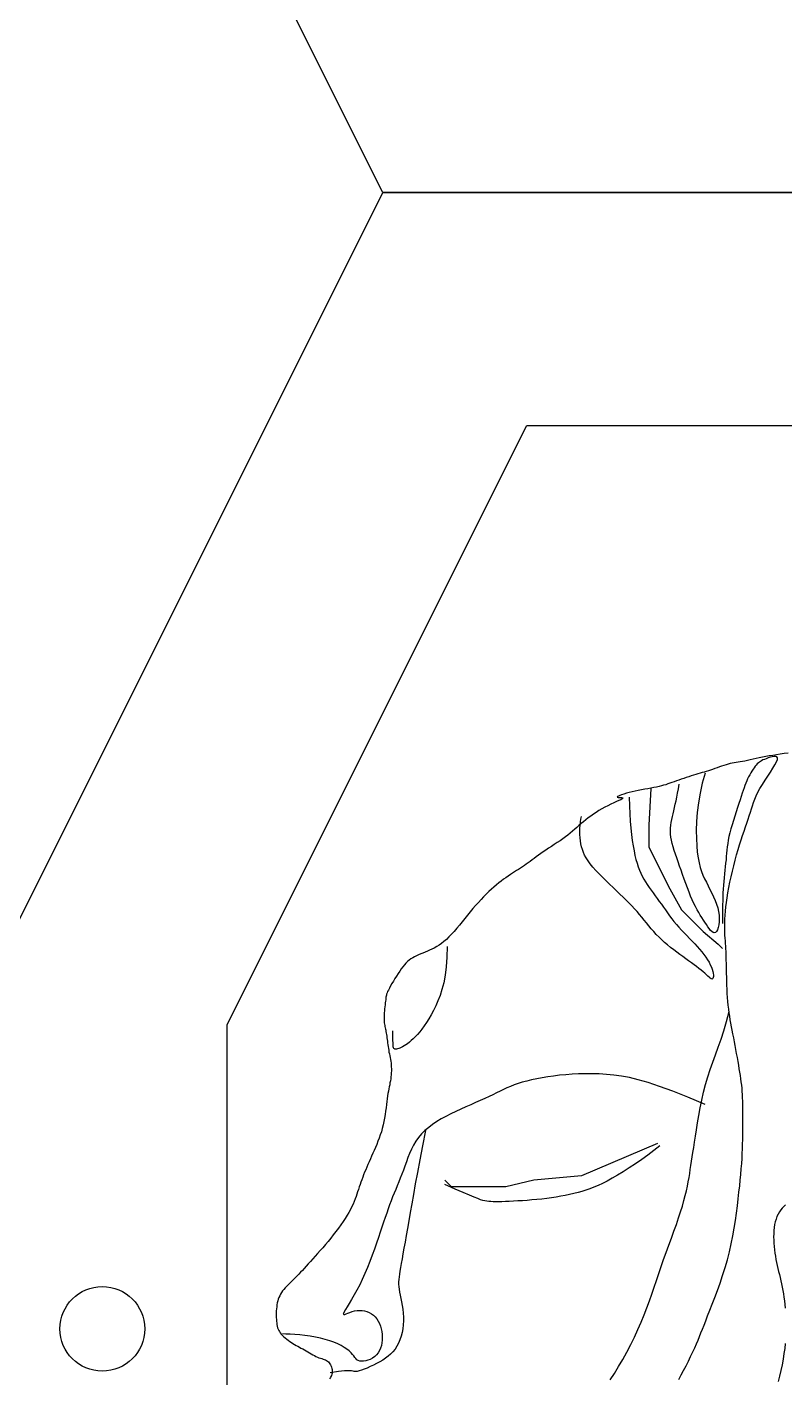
# Model space of a CAD drawing. Extents: x 377 to 3679, y 2766 to 6385.
# Drawn here: x 2041 to 2138.5, y 4378.4 to 4552.4 of the extents above; entities that cross this region are included whole.
import ezdxf

# ---------------------------------------------------------------- set-up
doc = ezdxf.new("R2010")
doc.units = 0
doc.header["$MEASUREMENT"] = 0
doc.layers.add('3', color=3, linetype='CONTINUOUS')
doc.layers.add('7', color=7, linetype='CONTINUOUS')

msp = doc.modelspace()

# ---------------------------------------------------------------- linework, layer by layer
at = {"layer": '3'}
for points in [[(2138.93, 4458.89), (2138.42, 4458.82), (2137.92, 4458.75), (2137.44, 4458.68), (2136.98, 4458.6), (2136.52, 4458.52), (2136.08, 4458.44), (2135.64, 4458.35), (2135.22, 4458.26), (2134.82, 4458.18), (2134.43, 4458.09), (2134.06, 4458.01), (2133.71, 4457.94), (2133.38, 4457.87), (2133.07, 4457.81), (2132.78, 4457.76), (2132.51, 4457.72), (2132.25, 4457.67), (2131.99, 4457.63), (2131.74, 4457.58), (2131.48, 4457.53), (2131.22, 4457.46), (2130.95, 4457.38), (2130.67, 4457.29), (2130.38, 4457.2), (2130.1, 4457.1), (2129.81, 4456.99), (2129.52, 4456.89), (2129.23, 4456.79), (2128.95, 4456.7), (2128.68, 4456.61), (2128.41, 4456.52), (2128.14, 4456.44), (2127.88, 4456.37), (2127.61, 4456.29), (2127.34, 4456.21), (2127.06, 4456.13), (2126.76, 4456.04), (2126.46, 4455.94), (2126.15, 4455.84), (2125.83, 4455.74), (2125.51, 4455.63), (2125.19, 4455.52), (2124.88, 4455.41), (2124.57, 4455.3), (2124.28, 4455.19), (2124, 4455.09), (2123.73, 4455), (2123.46, 4454.91), (2123.19, 4454.82), (2122.92, 4454.74), (2122.64, 4454.66), (2122.33, 4454.58), (2122.01, 4454.51), (2121.66, 4454.44), (2121.28, 4454.37), (2120.89, 4454.3), (2120.49, 4454.23), (2120.08, 4454.16), (2119.67, 4454.08), (2119.26, 4454), (2118.87, 4453.91), (2118.49, 4453.82), (2118.13, 4453.72), (2117.81, 4453.62), (2117.52, 4453.52), (2117.29, 4453.43), (2117.11, 4453.35), (2116.99, 4453.28), (2116.95, 4453.23), (2116.99, 4453.2), (2117.09, 4453.18), (2117.22, 4453.17), (2117.37, 4453.17), (2117.52, 4453.16), (2117.63, 4453.14), (2117.7, 4453.11), (2117.69, 4453.07), (2117.6, 4452.99), (2117.42, 4452.89), (2117.17, 4452.77), (2116.87, 4452.64), (2116.52, 4452.48), (2116.15, 4452.31), (2115.76, 4452.12), (2115.37, 4451.92), (2114.98, 4451.71), (2114.61, 4451.49), (2114.25, 4451.26), (2113.9, 4451.03), (2113.56, 4450.79), (2113.23, 4450.55), (2112.91, 4450.31), (2112.61, 4450.06), (2112.32, 4449.82), (2112.03, 4449.57), (2111.76, 4449.33), (2111.48, 4449.08), (2111.2, 4448.83), (2110.91, 4448.59), (2110.6, 4448.34), (2110.29, 4448.1), (2109.95, 4447.85), (2109.6, 4447.61), (2109.23, 4447.36), (2108.86, 4447.12), (2108.5, 4446.88), (2108.13, 4446.65), (2107.78, 4446.41), (2107.44, 4446.19), (2107.13, 4445.96), (2106.83, 4445.75), (2106.54, 4445.54), (2106.27, 4445.33), (2106.01, 4445.13), (2105.75, 4444.94), (2105.5, 4444.75), (2105.26, 4444.58), (2105.01, 4444.41), (2104.76, 4444.24), (2104.52, 4444.08), (2104.26, 4443.92), (2104.01, 4443.76), (2103.75, 4443.59), (2103.48, 4443.42), (2103.21, 4443.24), (2102.93, 4443.05), (2102.64, 4442.85), (2102.34, 4442.64), (2102.04, 4442.41), (2101.74, 4442.17), (2101.42, 4441.92), (2101.1, 4441.64), (2100.78, 4441.36), (2100.45, 4441.05), (2100.11, 4440.73), (2099.77, 4440.39), (2099.43, 4440.03), (2099.09, 4439.66), (2098.74, 4439.28), (2098.39, 4438.88), (2098.04, 4438.46), (2097.69, 4438.04), (2097.35, 4437.61), (2097, 4437.17), (2096.66, 4436.75), (2096.31, 4436.33), (2095.98, 4435.93), (2095.64, 4435.56), (2095.31, 4435.22), (2094.98, 4434.91), (2094.66, 4434.63), (2094.35, 4434.38), (2094.04, 4434.16), (2093.73, 4433.97), (2093.42, 4433.79), (2093.12, 4433.64), (2092.82, 4433.5), (2092.53, 4433.37), (2092.24, 4433.25), (2091.95, 4433.14), (2091.67, 4433.03), (2091.4, 4432.92), (2091.13, 4432.8), (2090.88, 4432.68), (2090.64, 4432.54), (2090.41, 4432.39), (2090.19, 4432.22), (2089.98, 4432.04), (2089.77, 4431.83), (2089.57, 4431.61), (2089.37, 4431.37), (2089.17, 4431.11), (2088.97, 4430.82), (2088.76, 4430.51), (2088.56, 4430.19), (2088.35, 4429.86), (2088.15, 4429.53), (2087.97, 4429.22), (2087.8, 4428.91), (2087.65, 4428.64), (2087.52, 4428.39), (2087.42, 4428.19), (2087.35, 4428.01), (2087.29, 4427.86), (2087.25, 4427.72), (2087.22, 4427.59), (2087.2, 4427.46), (2087.19, 4427.31), (2087.17, 4427.14), (2087.14, 4426.94), (2087.12, 4426.72), (2087.09, 4426.47), (2087.06, 4426.22), (2087.03, 4425.97), (2087, 4425.71), (2086.98, 4425.46), (2086.97, 4425.23), (2086.96, 4425.01), (2086.95, 4424.82), (2086.95, 4424.63), (2086.96, 4424.46), (2086.97, 4424.3), (2086.99, 4424.15), (2087.01, 4424), (2087.04, 4423.84), (2087.07, 4423.69), (2087.1, 4423.53), (2087.13, 4423.37), (2087.17, 4423.2), (2087.2, 4423.03), (2087.24, 4422.84), (2087.27, 4422.65), (2087.3, 4422.45), (2087.33, 4422.24), (2087.36, 4422.03), (2087.39, 4421.8), (2087.42, 4421.57), (2087.44, 4421.34), (2087.48, 4421.1), (2087.51, 4420.86), (2087.55, 4420.63), (2087.59, 4420.39), (2087.64, 4420.16), (2087.69, 4419.93), (2087.73, 4419.69), (2087.78, 4419.46), (2087.82, 4419.22), (2087.85, 4418.99), (2087.88, 4418.74), (2087.89, 4418.49), (2087.9, 4418.24), (2087.9, 4417.99), (2087.88, 4417.73), (2087.86, 4417.47), (2087.84, 4417.21), (2087.81, 4416.95), (2087.77, 4416.7), (2087.72, 4416.44), (2087.68, 4416.18), (2087.63, 4415.92), (2087.57, 4415.65), (2087.52, 4415.37), (2087.46, 4415.07), (2087.41, 4414.75), (2087.36, 4414.4), (2087.31, 4414.03), (2087.26, 4413.64), (2087.21, 4413.22), (2087.15, 4412.79), (2087.09, 4412.35), (2087.02, 4411.91), (2086.93, 4411.46), (2086.84, 4411.02), (2086.73, 4410.58), (2086.61, 4410.15), (2086.47, 4409.73), (2086.33, 4409.32), (2086.17, 4408.91), (2086.02, 4408.52), (2085.85, 4408.13), (2085.69, 4407.74), (2085.53, 4407.37), (2085.36, 4407), (2085.2, 4406.64), (2085.05, 4406.29), (2084.89, 4405.94), (2084.74, 4405.6), (2084.6, 4405.26), (2084.46, 4404.93), (2084.33, 4404.61), (2084.21, 4404.29), (2084.09, 4403.97), (2083.98, 4403.66), (2083.87, 4403.34), (2083.77, 4403.04), (2083.66, 4402.73), (2083.56, 4402.42), (2083.46, 4402.11), (2083.35, 4401.8), (2083.24, 4401.49), (2083.11, 4401.17), (2082.97, 4400.84), (2082.82, 4400.5), (2082.64, 4400.14), (2082.44, 4399.77), (2082.21, 4399.39), (2081.96, 4398.98), (2081.68, 4398.57), (2081.39, 4398.15), (2081.08, 4397.72), (2080.76, 4397.29), (2080.42, 4396.87), (2080.09, 4396.44), (2079.75, 4396.03), (2079.41, 4395.62), (2079.07, 4395.22), (2078.74, 4394.84), (2078.41, 4394.47), (2078.09, 4394.11), (2077.79, 4393.77), (2077.49, 4393.44), (2077.21, 4393.13), (2076.95, 4392.84), (2076.69, 4392.56), (2076.45, 4392.3), (2076.21, 4392.05), (2075.98, 4391.8), (2075.75, 4391.57), (2075.52, 4391.34), (2075.3, 4391.12), (2075.08, 4390.9), (2074.86, 4390.68), (2074.65, 4390.47), (2074.44, 4390.26), (2074.25, 4390.06), (2074.07, 4389.85), (2073.91, 4389.65), (2073.77, 4389.44), (2073.64, 4389.24), (2073.53, 4389.03), (2073.43, 4388.81), (2073.35, 4388.59), (2073.28, 4388.36), (2073.22, 4388.12), (2073.17, 4387.87), (2073.14, 4387.61), (2073.11, 4387.34), (2073.09, 4387.07), (2073.09, 4386.79), (2073.08, 4386.51), (2073.09, 4386.25), (2073.1, 4385.99), (2073.12, 4385.74), (2073.14, 4385.52), (2073.17, 4385.31), (2073.21, 4385.11), (2073.26, 4384.92), (2073.33, 4384.74), (2073.4, 4384.57), (2073.5, 4384.41), (2073.61, 4384.24), (2073.74, 4384.08), (2073.9, 4383.92), (2074.06, 4383.76), (2074.24, 4383.6), (2074.43, 4383.44), (2074.63, 4383.3), (2074.83, 4383.15), (2075.03, 4383.01), (2075.24, 4382.89), (2075.44, 4382.76), (2075.65, 4382.64), (2075.86, 4382.53), (2076.06, 4382.41), (2076.27, 4382.3), (2076.49, 4382.18), (2076.7, 4382.06), (2076.92, 4381.93), (2077.13, 4381.81), (2077.35, 4381.68), (2077.57, 4381.55), (2077.78, 4381.43), (2077.99, 4381.32), (2078.2, 4381.22), (2078.39, 4381.13), (2078.58, 4381.06), (2078.77, 4380.99), (2078.94, 4380.94), (2079.11, 4380.88), (2079.26, 4380.83), (2079.41, 4380.77), (2079.55, 4380.7), (2079.68, 4380.61), (2079.8, 4380.51), (2079.9, 4380.4), (2080, 4380.27), (2080.08, 4380.13), (2080.15, 4379.98), (2080.21, 4379.83), (2080.25, 4379.68), (2080.28, 4379.52), (2080.29, 4379.37), (2080.29, 4379.22), (2080.27, 4379.07), (2080.24, 4378.92), (2080.19, 4378.78), (2080.13, 4378.63), (2080.05, 4378.49), (2079.95, 4378.35)], [(2124.88, 4378.26), (2125.19, 4378.83), (2125.5, 4379.42), (2125.81, 4380.02), (2126.11, 4380.63), (2126.4, 4381.22), (2126.68, 4381.8), (2126.92, 4382.34), (2127.15, 4382.84), (2127.35, 4383.32), (2127.54, 4383.78), (2127.73, 4384.24), (2127.92, 4384.73), (2128.12, 4385.25), (2128.34, 4385.82), (2128.59, 4386.46), (2128.87, 4387.17), (2129.19, 4387.96), (2129.51, 4388.81), (2129.85, 4389.71), (2130.19, 4390.66), (2130.52, 4391.64), (2130.84, 4392.65), (2131.13, 4393.66), (2131.39, 4394.69), (2131.62, 4395.71), (2131.83, 4396.73), (2132, 4397.73), (2132.16, 4398.72), (2132.3, 4399.68), (2132.42, 4400.61), (2132.53, 4401.5), (2132.62, 4402.35), (2132.71, 4403.16), (2132.79, 4403.93), (2132.86, 4404.66), (2132.92, 4405.37), (2132.97, 4406.05), (2133.01, 4406.7), (2133.05, 4407.34), (2133.07, 4407.95), (2133.09, 4408.55), (2133.11, 4409.13), (2133.12, 4409.7), (2133.12, 4410.24), (2133.13, 4410.77), (2133.13, 4411.29), (2133.13, 4411.79), (2133.13, 4412.27), (2133.13, 4412.74), (2133.12, 4413.2), (2133.12, 4413.64), (2133.11, 4414.08), (2133.09, 4414.51), (2133.07, 4414.92), (2133.05, 4415.34), (2133.01, 4415.74), (2132.97, 4416.15), (2132.92, 4416.56), (2132.87, 4416.97), (2132.8, 4417.39), (2132.74, 4417.82), (2132.66, 4418.26), (2132.58, 4418.72), (2132.5, 4419.2), (2132.41, 4419.7), (2132.32, 4420.2), (2132.22, 4420.72), (2132.13, 4421.23), (2132.03, 4421.74), (2131.94, 4422.24), (2131.84, 4422.73), (2131.75, 4423.21), (2131.67, 4423.67), (2131.58, 4424.12), (2131.5, 4424.56), (2131.43, 4425.01), (2131.36, 4425.47), (2131.3, 4425.94), (2131.24, 4426.42), (2131.2, 4426.92), (2131.15, 4427.43), (2131.12, 4427.96), (2131.09, 4428.48), (2131.07, 4429.01), (2131.05, 4429.53), (2131.04, 4430.03), (2131.02, 4430.51), (2131.02, 4430.97), (2131.01, 4431.4), (2131, 4431.82), (2130.99, 4432.22), (2130.98, 4432.6), (2130.97, 4432.97), (2130.96, 4433.33), (2130.94, 4433.68), (2130.92, 4434.02), (2130.89, 4434.37), (2130.87, 4434.71), (2130.84, 4435.07), (2130.82, 4435.43), (2130.8, 4435.81), (2130.78, 4436.2), (2130.78, 4436.62), (2130.78, 4437.06), (2130.8, 4437.52), (2130.83, 4438.01), (2130.87, 4438.53), (2130.93, 4439.08), (2131, 4439.66), (2131.09, 4440.26), (2131.19, 4440.9), (2131.31, 4441.57), (2131.45, 4442.26), (2131.6, 4442.96), (2131.77, 4443.68), (2131.94, 4444.39), (2132.12, 4445.1), (2132.31, 4445.79), (2132.5, 4446.46), (2132.7, 4447.1), (2132.9, 4447.71), (2133.09, 4448.29), (2133.28, 4448.85), (2133.46, 4449.38), (2133.64, 4449.88), (2133.8, 4450.37), (2133.95, 4450.83), (2134.09, 4451.27), (2134.22, 4451.7), (2134.35, 4452.12), (2134.49, 4452.54), (2134.65, 4452.96), (2134.84, 4453.4), (2135.06, 4453.86), (2135.32, 4454.35), (2135.63, 4454.86), (2135.97, 4455.4), (2136.32, 4455.93), (2136.66, 4456.45), (2136.98, 4456.94), (2137.25, 4457.38), (2137.45, 4457.76), (2137.56, 4458.06), (2137.57, 4458.27), (2137.49, 4458.4), (2137.34, 4458.46), (2137.13, 4458.46), (2136.89, 4458.42), (2136.63, 4458.35), (2136.36, 4458.26), (2136.11, 4458.17), (2135.89, 4458.08), (2135.7, 4458), (2135.53, 4457.91), (2135.38, 4457.82), (2135.24, 4457.72), (2135.11, 4457.62), (2134.98, 4457.49), (2134.85, 4457.35), (2134.72, 4457.19), (2134.57, 4457), (2134.43, 4456.8), (2134.28, 4456.58), (2134.14, 4456.34), (2134, 4456.1), (2133.86, 4455.84), (2133.73, 4455.58), (2133.61, 4455.31), (2133.5, 4455.03), (2133.39, 4454.73), (2133.29, 4454.42), (2133.17, 4454.08), (2133.05, 4453.71), (2132.92, 4453.31), (2132.78, 4452.87), (2132.62, 4452.39), (2132.44, 4451.88), (2132.26, 4451.34), (2132.08, 4450.79), (2131.9, 4450.23), (2131.73, 4449.67), (2131.57, 4449.13), (2131.44, 4448.62), (2131.33, 4448.13), (2131.24, 4447.67), (2131.17, 4447.23), (2131.11, 4446.81), (2131.06, 4446.4), (2131.02, 4445.99), (2130.98, 4445.57), (2130.95, 4445.15), (2130.9, 4444.71), (2130.86, 4444.26), (2130.81, 4443.8), (2130.76, 4443.33), (2130.71, 4442.85), (2130.67, 4442.36), (2130.62, 4441.87), (2130.59, 4441.38), (2130.56, 4440.89), (2130.54, 4440.39), (2130.53, 4439.88), (2130.52, 4439.36), (2130.51, 4438.81), (2130.51, 4438.23), (2130.51, 4437.62), (2130.51, 4436.96)], [(2128.28, 4456.29), (2127.9, 4455.02), (2127.61, 4453.75), (2127.4, 4452.49), (2127.25, 4451.25), (2127.17, 4450.07), (2127.13, 4448.94), (2127.14, 4447.9), (2127.19, 4446.95), (2127.26, 4446.12), (2127.36, 4445.39), (2127.49, 4444.75), (2127.64, 4444.17), (2127.81, 4443.65), (2127.99, 4443.17), (2128.2, 4442.71), (2128.42, 4442.26), (2128.65, 4441.8), (2128.89, 4441.34), (2129.12, 4440.87), (2129.35, 4440.4), (2129.56, 4439.92), (2129.74, 4439.45), (2129.89, 4438.97), (2130, 4438.5), (2130.06, 4438.03), (2130.08, 4437.58), (2130.07, 4437.16), (2130.02, 4436.77), (2129.94, 4436.43), (2129.84, 4436.15), (2129.71, 4435.94), (2129.58, 4435.81), (2129.44, 4435.76), (2129.28, 4435.8), (2129.13, 4435.91), (2128.96, 4436.07), (2128.79, 4436.29), (2128.61, 4436.54), (2128.42, 4436.81), (2128.23, 4437.11), (2128.04, 4437.4), (2127.84, 4437.71), (2127.64, 4438.03), (2127.44, 4438.37), (2127.23, 4438.73), (2127.02, 4439.12), (2126.81, 4439.53), (2126.6, 4439.99), (2126.39, 4440.47), (2126.19, 4440.99), (2125.98, 4441.54), (2125.77, 4442.1), (2125.57, 4442.67), (2125.37, 4443.24), (2125.17, 4443.8), (2124.98, 4444.35), (2124.79, 4444.88), (2124.61, 4445.39), (2124.44, 4445.88), (2124.28, 4446.35), (2124.14, 4446.8), (2124.02, 4447.24), (2123.93, 4447.66), (2123.86, 4448.07), (2123.82, 4448.46), (2123.81, 4448.85), (2123.83, 4449.22), (2123.86, 4449.59), (2123.91, 4449.96), (2123.98, 4450.33), (2124.05, 4450.71), (2124.14, 4451.09), (2124.23, 4451.47), (2124.32, 4451.88), (2124.42, 4452.3), (2124.52, 4452.75), (2124.62, 4453.22), (2124.72, 4453.74), (2124.83, 4454.29), (2124.93, 4454.9)], [(2121.3, 4454.34), (2121.02, 4449.6), (2121.02, 4446.81), (2123.53, 4441.8), (2125.21, 4438.73), (2128, 4435.94), (2129.95, 4434.27), (2130.51, 4433.72)], [(2118.51, 4453.22), (2118.52, 4452.11), (2118.56, 4451.08), (2118.62, 4450.11), (2118.69, 4449.22), (2118.78, 4448.4), (2118.88, 4447.64), (2119, 4446.94), (2119.12, 4446.3), (2119.24, 4445.72), (2119.37, 4445.19), (2119.51, 4444.7), (2119.66, 4444.25), (2119.82, 4443.83), (2119.99, 4443.43), (2120.17, 4443.05), (2120.37, 4442.68), (2120.59, 4442.32), (2120.82, 4441.96), (2121.07, 4441.6), (2121.32, 4441.24), (2121.58, 4440.88), (2121.84, 4440.52), (2122.11, 4440.16), (2122.37, 4439.8), (2122.63, 4439.43), (2122.89, 4439.06), (2123.15, 4438.69), (2123.41, 4438.31), (2123.68, 4437.94), (2123.96, 4437.57), (2124.25, 4437.19), (2124.56, 4436.83), (2124.88, 4436.46), (2125.21, 4436.1), (2125.56, 4435.75), (2125.91, 4435.39), (2126.25, 4435.04), (2126.6, 4434.69), (2126.93, 4434.34), (2127.26, 4433.99), (2127.56, 4433.65), (2127.85, 4433.3), (2128.11, 4432.96), (2128.35, 4432.62), (2128.57, 4432.29), (2128.77, 4431.96), (2128.93, 4431.65), (2129.07, 4431.35), (2129.18, 4431.06), (2129.25, 4430.79), (2129.31, 4430.54), (2129.33, 4430.32), (2129.33, 4430.13), (2129.31, 4429.98), (2129.27, 4429.87), (2129.21, 4429.81), (2129.13, 4429.8), (2129.03, 4429.84), (2128.92, 4429.92), (2128.78, 4430.03), (2128.62, 4430.18), (2128.44, 4430.35), (2128.23, 4430.54), (2128, 4430.74), (2127.74, 4430.96), (2127.46, 4431.18), (2127.16, 4431.41), (2126.84, 4431.65), (2126.5, 4431.9), (2126.14, 4432.15), (2125.77, 4432.42), (2125.39, 4432.69), (2125.01, 4432.98), (2124.61, 4433.27), (2124.22, 4433.57), (2123.83, 4433.88), (2123.44, 4434.2), (2123.05, 4434.52), (2122.68, 4434.86), (2122.33, 4435.2), (2121.98, 4435.55), (2121.66, 4435.91), (2121.34, 4436.28), (2121.03, 4436.65), (2120.73, 4437.02), (2120.43, 4437.39), (2120.12, 4437.76), (2119.81, 4438.13), (2119.5, 4438.49), (2119.17, 4438.85), (2118.83, 4439.22), (2118.47, 4439.58), (2118.1, 4439.96), (2117.71, 4440.34), (2117.31, 4440.74), (2116.88, 4441.15), (2116.44, 4441.57), (2115.98, 4442.01), (2115.52, 4442.46), (2115.06, 4442.91), (2114.62, 4443.35), (2114.21, 4443.79), (2113.83, 4444.22), (2113.49, 4444.63), (2113.2, 4445.02), (2112.96, 4445.39), (2112.76, 4445.76), (2112.6, 4446.11), (2112.47, 4446.47), (2112.37, 4446.83), (2112.29, 4447.2), (2112.23, 4447.58), (2112.19, 4447.98), (2112.16, 4448.39), (2112.14, 4448.81), (2112.15, 4449.23), (2112.17, 4449.63), (2112.21, 4450.02), (2112.28, 4450.38), (2112.37, 4450.71)], [(2095.07, 4433.99), (2095.04, 4432.61), (2094.95, 4431.39), (2094.81, 4430.3), (2094.63, 4429.33), (2094.41, 4428.47), (2094.16, 4427.69), (2093.89, 4426.99), (2093.61, 4426.35), (2093.32, 4425.76), (2093.02, 4425.2), (2092.72, 4424.68), (2092.43, 4424.2), (2092.13, 4423.76), (2091.83, 4423.36), (2091.54, 4422.99), (2091.26, 4422.66), (2090.98, 4422.36), (2090.72, 4422.1), (2090.46, 4421.87), (2090.22, 4421.66), (2089.98, 4421.48), (2089.76, 4421.33), (2089.55, 4421.19), (2089.35, 4421.08), (2089.17, 4420.99), (2089, 4420.91), (2088.84, 4420.85), (2088.7, 4420.8), (2088.57, 4420.78), (2088.46, 4420.77), (2088.36, 4420.78), (2088.28, 4420.8), (2088.22, 4420.85), (2088.18, 4420.93), (2088.14, 4421.06), (2088.12, 4421.27), (2088.11, 4421.56), (2088.1, 4421.95), (2088.1, 4422.47), (2088.1, 4423.13)], [(2116.04, 4378.2), (2116.59, 4379.03), (2117.13, 4379.91), (2117.66, 4380.82), (2118.18, 4381.77), (2118.69, 4382.74), (2119.17, 4383.71), (2119.62, 4384.68), (2120.04, 4385.63), (2120.43, 4386.56), (2120.78, 4387.46), (2121.1, 4388.36), (2121.41, 4389.24), (2121.71, 4390.12), (2122, 4391), (2122.3, 4391.88), (2122.6, 4392.78), (2122.92, 4393.69), (2123.26, 4394.61), (2123.59, 4395.54), (2123.93, 4396.45), (2124.25, 4397.35), (2124.56, 4398.21), (2124.85, 4399.05), (2125.11, 4399.84), (2125.34, 4400.58), (2125.54, 4401.28), (2125.71, 4401.93), (2125.85, 4402.55), (2125.98, 4403.13), (2126.09, 4403.69), (2126.19, 4404.24), (2126.28, 4404.76), (2126.36, 4405.28), (2126.44, 4405.81), (2126.53, 4406.34), (2126.61, 4406.9), (2126.7, 4407.49), (2126.8, 4408.13), (2126.9, 4408.82), (2127.02, 4409.57), (2127.15, 4410.4), (2127.29, 4411.29), (2127.46, 4412.24), (2127.64, 4413.21), (2127.84, 4414.21), (2128.07, 4415.22), (2128.32, 4416.22), (2128.6, 4417.2), (2128.91, 4418.16), (2129.25, 4419.1), (2129.6, 4420.05), (2129.96, 4421.03), (2130.32, 4422.05), (2130.68, 4423.15), (2131.02, 4424.34), (2131.35, 4425.63)], [(2128.28, 4413.65), (2126.03, 4414.6), (2124.09, 4415.37), (2122.41, 4415.99), (2120.95, 4416.47), (2119.67, 4416.84), (2118.53, 4417.11), (2117.49, 4417.3), (2116.51, 4417.44), (2115.56, 4417.53), (2114.64, 4417.59), (2113.73, 4417.62), (2112.85, 4417.62), (2111.99, 4417.6), (2111.15, 4417.56), (2110.33, 4417.49), (2109.54, 4417.41), (2108.76, 4417.32), (2108.01, 4417.21), (2107.29, 4417.09), (2106.6, 4416.96), (2105.94, 4416.82), (2105.32, 4416.67), (2104.73, 4416.51), (2104.19, 4416.34), (2103.68, 4416.17), (2103.21, 4415.98), (2102.77, 4415.78), (2102.33, 4415.58), (2101.89, 4415.36), (2101.44, 4415.14), (2100.97, 4414.91), (2100.47, 4414.67), (2099.92, 4414.42), (2099.34, 4414.17), (2098.74, 4413.9), (2098.11, 4413.63), (2097.47, 4413.34), (2096.82, 4413.05), (2096.17, 4412.75), (2095.54, 4412.44), (2094.92, 4412.12), (2094.32, 4411.79), (2093.75, 4411.45), (2093.21, 4411.09), (2092.7, 4410.71), (2092.22, 4410.31), (2091.79, 4409.88), (2091.4, 4409.42), (2091.06, 4408.94), (2090.75, 4408.43), (2090.49, 4407.9), (2090.25, 4407.36), (2090.03, 4406.82), (2089.83, 4406.27), (2089.64, 4405.73), (2089.45, 4405.2), (2089.25, 4404.68), (2089.05, 4404.18), (2088.86, 4403.69), (2088.66, 4403.2), (2088.45, 4402.72), (2088.26, 4402.24), (2088.06, 4401.75), (2087.86, 4401.25), (2087.67, 4400.74), (2087.49, 4400.21), (2087.3, 4399.66), (2087.1, 4399.09), (2086.9, 4398.49), (2086.69, 4397.86), (2086.47, 4397.21), (2086.24, 4396.51), (2085.98, 4395.78), (2085.72, 4395.02), (2085.43, 4394.24), (2085.13, 4393.45), (2084.82, 4392.67), (2084.5, 4391.89), (2084.16, 4391.14), (2083.82, 4390.43), (2083.47, 4389.75), (2083.12, 4389.13), (2082.78, 4388.56), (2082.48, 4388.05), (2082.2, 4387.61), (2081.98, 4387.25), (2081.82, 4386.96), (2081.73, 4386.76), (2081.71, 4386.64), (2081.77, 4386.61), (2081.9, 4386.63), (2082.08, 4386.69), (2082.31, 4386.79), (2082.57, 4386.89), (2082.86, 4387), (2083.17, 4387.08), (2083.49, 4387.13), (2083.81, 4387.15), (2084.13, 4387.13), (2084.45, 4387.08), (2084.76, 4386.99), (2085.05, 4386.87), (2085.33, 4386.72), (2085.59, 4386.52), (2085.82, 4386.3), (2086.02, 4386.04), (2086.2, 4385.76), (2086.35, 4385.45), (2086.48, 4385.12), (2086.58, 4384.78), (2086.65, 4384.43), (2086.7, 4384.06), (2086.72, 4383.7), (2086.72, 4383.33), (2086.68, 4382.97), (2086.61, 4382.62), (2086.52, 4382.28), (2086.38, 4381.97), (2086.21, 4381.68), (2086, 4381.42), (2085.76, 4381.19), (2085.49, 4381), (2085.19, 4380.84), (2084.89, 4380.72), (2084.6, 4380.64), (2084.31, 4380.6), (2084.05, 4380.59), (2083.82, 4380.63), (2083.63, 4380.7), (2083.47, 4380.8), (2083.33, 4380.94), (2083.2, 4381.1), (2083.06, 4381.29), (2082.9, 4381.49), (2082.71, 4381.7), (2082.47, 4381.93), (2082.18, 4382.15), (2081.84, 4382.38), (2081.44, 4382.61), (2081, 4382.83), (2080.5, 4383.04), (2079.97, 4383.24), (2079.39, 4383.42), (2078.77, 4383.58), (2078.12, 4383.71), (2077.45, 4383.83), (2076.77, 4383.92), (2076.1, 4383.99), (2075.46, 4384.04), (2074.87, 4384.08), (2074.33, 4384.1), (2073.87, 4384.11)], [(2092.28, 4410.31), (2091.89, 4408.32), (2091.54, 4406.52), (2091.24, 4404.89), (2090.97, 4403.42), (2090.73, 4402.08), (2090.52, 4400.86), (2090.32, 4399.74), (2090.14, 4398.69), (2089.97, 4397.71), (2089.81, 4396.8), (2089.66, 4395.94), (2089.52, 4395.15), (2089.39, 4394.43), (2089.27, 4393.77), (2089.17, 4393.18), (2089.07, 4392.66), (2088.99, 4392.2), (2088.93, 4391.8), (2088.88, 4391.45), (2088.84, 4391.12), (2088.82, 4390.82), (2088.83, 4390.51), (2088.85, 4390.2), (2088.89, 4389.87), (2088.95, 4389.5), (2089.03, 4389.11), (2089.11, 4388.68), (2089.2, 4388.24), (2089.29, 4387.77), (2089.36, 4387.29), (2089.41, 4386.79), (2089.45, 4386.29), (2089.45, 4385.79), (2089.42, 4385.28), (2089.36, 4384.78), (2089.27, 4384.29), (2089.15, 4383.81), (2089, 4383.36), (2088.82, 4382.93), (2088.61, 4382.53), (2088.37, 4382.16), (2088.1, 4381.83), (2087.8, 4381.52), (2087.48, 4381.24), (2087.14, 4380.98), (2086.78, 4380.74), (2086.4, 4380.51), (2086, 4380.3), (2085.6, 4380.1), (2085.19, 4379.91), (2084.79, 4379.73), (2084.41, 4379.58), (2084.07, 4379.45), (2083.76, 4379.35), (2083.51, 4379.28), (2083.33, 4379.26), (2083.21, 4379.26), (2083.11, 4379.3), (2082.99, 4379.34), (2082.78, 4379.37), (2082.42, 4379.38), (2081.88, 4379.35), (2081.09, 4379.26), (2080.01, 4379.09)], [(2122.14, 4408.63), (2112.37, 4404.45), (2106.23, 4403.9), (2102.61, 4403.06), (2098.14, 4403.06), (2095.63, 4403.06), (2094.79, 4403.9)], [(2122.42, 4408.35), (2121.67, 4407.74), (2120.89, 4407.13), (2120.1, 4406.55), (2119.3, 4406), (2118.51, 4405.48), (2117.74, 4404.99), (2117, 4404.55), (2116.3, 4404.15), (2115.66, 4403.8), (2115.06, 4403.5), (2114.49, 4403.23), (2113.96, 4403), (2113.44, 4402.8), (2112.93, 4402.62), (2112.42, 4402.46), (2111.91, 4402.32), (2111.38, 4402.18), (2110.83, 4402.06), (2110.27, 4401.94), (2109.69, 4401.83), (2109.1, 4401.73), (2108.49, 4401.64), (2107.88, 4401.55), (2107.26, 4401.48), (2106.63, 4401.42), (2105.99, 4401.36), (2105.37, 4401.31), (2104.75, 4401.27), (2104.16, 4401.23), (2103.59, 4401.2), (2103.05, 4401.18), (2102.56, 4401.16), (2102.11, 4401.14), (2101.71, 4401.13), (2101.34, 4401.13), (2101.01, 4401.13), (2100.7, 4401.15), (2100.42, 4401.17), (2100.16, 4401.2), (2099.91, 4401.25), (2099.66, 4401.31), (2099.38, 4401.4), (2099.03, 4401.53), (2098.57, 4401.72), (2097.96, 4401.98), (2097.15, 4402.33), (2096.11, 4402.77), (2094.79, 4403.34)], [(2138.6, 4400.72), (2138.39, 4400.53), (2138.19, 4400.32), (2138, 4400.08), (2137.82, 4399.82), (2137.65, 4399.53), (2137.51, 4399.22), (2137.39, 4398.9), (2137.29, 4398.55), (2137.21, 4398.19), (2137.15, 4397.81), (2137.11, 4397.42), (2137.09, 4397.02), (2137.08, 4396.61), (2137.09, 4396.2), (2137.11, 4395.79), (2137.14, 4395.37), (2137.19, 4394.95), (2137.24, 4394.53), (2137.31, 4394.12), (2137.38, 4393.71), (2137.46, 4393.31), (2137.55, 4392.91), (2137.63, 4392.52), (2137.72, 4392.14), (2137.82, 4391.75), (2137.91, 4391.36), (2138, 4390.96), (2138.09, 4390.56), (2138.17, 4390.14), (2138.25, 4389.72), (2138.33, 4389.28), (2138.39, 4388.83), (2138.46, 4388.38), (2138.51, 4387.92), (2138.56, 4387.45)], [(2138.57, 4382.89), (2138.5, 4382.26), (2138.41, 4381.58), (2138.29, 4380.87), (2138.16, 4380.14), (2138.01, 4379.41), (2137.83, 4378.68), (2137.64, 4377.98)]]:
    msp.add_lwpolyline(points, dxfattribs=at)
msp.add_circle((2050.71, 4384.77), 5.45, dxfattribs=at)
at = {"layer": '7'}
for points in [[(2236.79, 4631.05), (2186.79, 4531.05), (2086.79, 4531.05), (2036.79, 4631.05), (2036.79, 4731.05), (2086.79, 4831.05), (2186.79, 4831.05), (2236.79, 4731.05)], [(2236.79, 4331.05), (2186.79, 4231.05), (2086.79, 4231.05), (2036.79, 4331.05), (2036.79, 4431.05), (2086.79, 4531.05), (2186.79, 4531.05), (2236.79, 4431.05)], [(2206.79, 4338.13), (2168.25, 4261.05), (2105.33, 4261.05), (2066.79, 4338.13), (2066.79, 4423.96), (2105.33, 4501.05), (2168.25, 4501.05), (2206.79, 4423.96)]]:
    msp.add_lwpolyline(points, close=True, dxfattribs=at)

doc.saveas('drawing.dxf')
